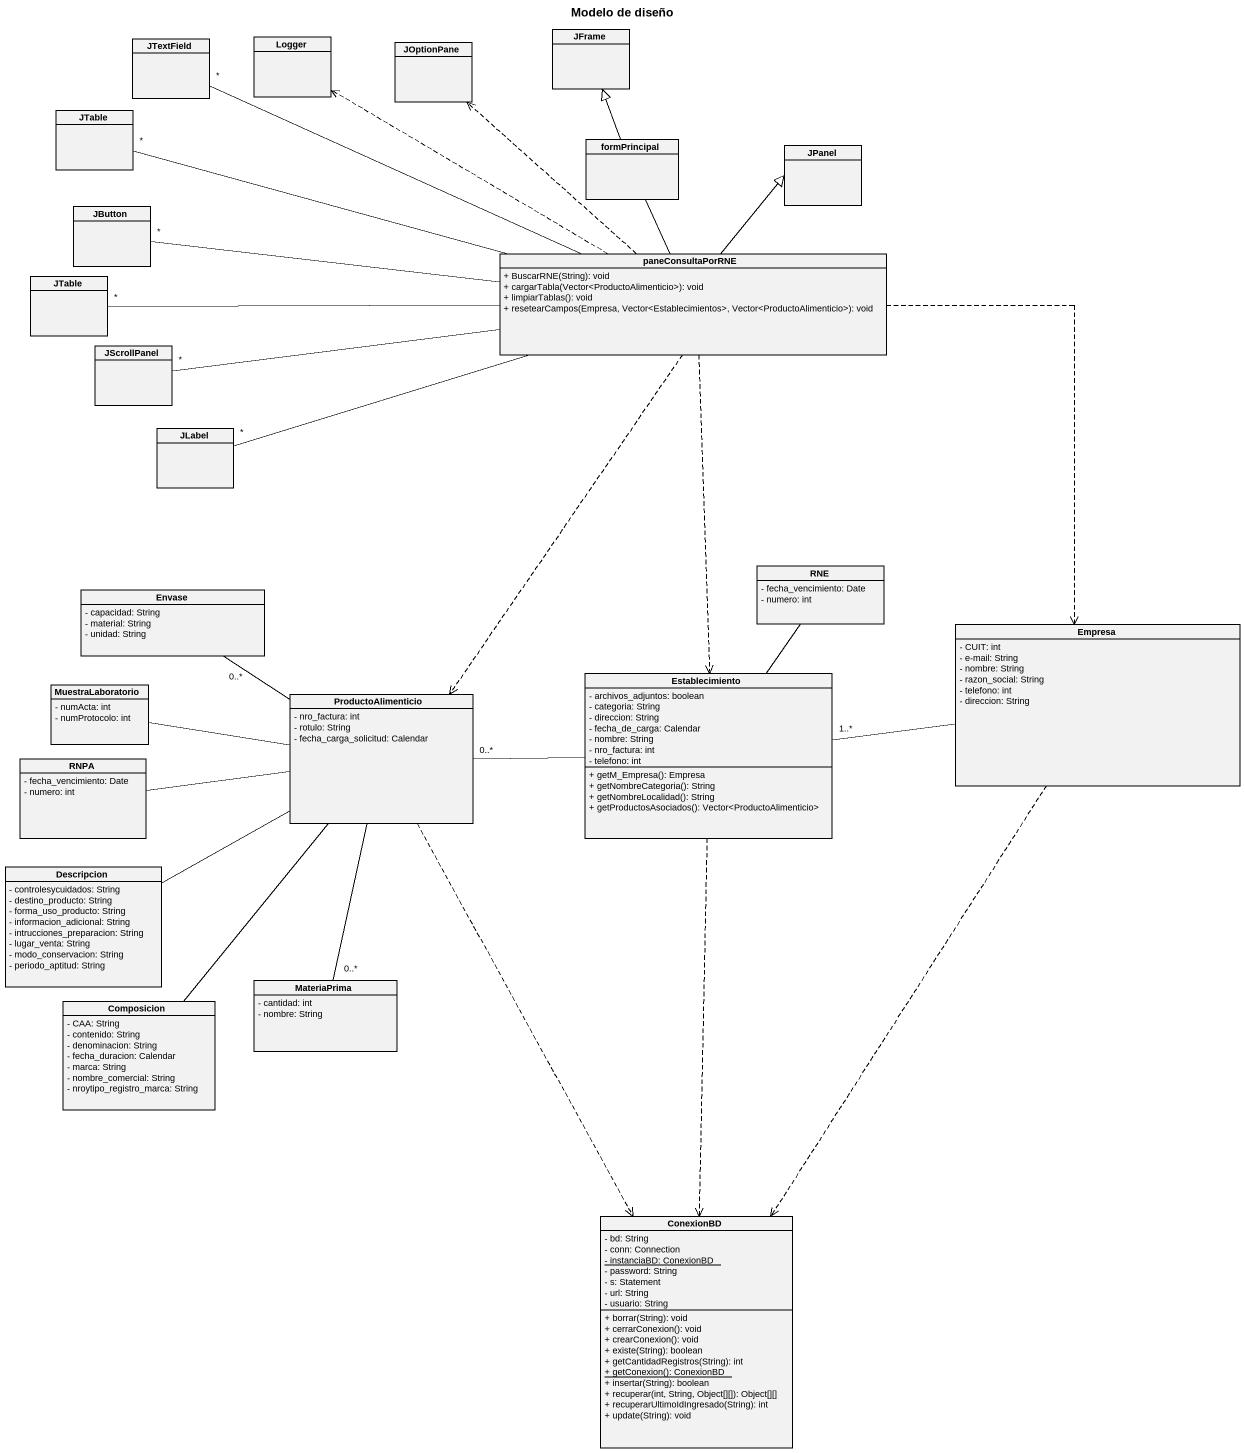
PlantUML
@startuml
title Modelo de diseño
hide circle
hide empty members
skinparam classAttributeIconSize 0
class JTextField
class Logger
class JOptionPane
class JFrame
class JTable
class formPrincipal
class JPanel
class JButton
class paneConsultaPorRNE {
  + BuscarRNE(String): void
  + cargarTabla(Vector<ProductoAlimenticio>): void
  + limpiarTablas(): void
  + resetearCampos(Empresa, Vector<Establecimientos>, Vector<ProductoAlimenticio>): void
}
class "JTable" as JTable_2
class JScrollPanel
class JLabel
class RNE {
  - fecha_vencimiento: Date
  - numero: int
}
class Envase {
  - capacidad: String
  - material: String
  - unidad: String
}
class Empresa {
  - CUIT: int
  - e-mail: String
  - nombre: String
  - razon_social: String
  - telefono: int
  - direccion: String
}
class MuestraLaboratorio {
  - numActa: int
  - numProtocolo: int
}
class Establecimiento {
  - archivos_adjuntos: boolean
  - categoria: String
  - direccion: String
  - fecha_de_carga: Calendar
  - nombre: String
  - nro_factura: int
  - telefono: int
  + getM_Empresa(): Empresa
  + getNombreCategoria(): String
  + getNombreLocalidad(): String
  + getProductosAsociados(): Vector<ProductoAlimenticio>
}
class ProductoAlimenticio {
  - nro_factura: int
  - rotulo: String
  - fecha_carga_solicitud: Calendar
}
class RNPA {
  - fecha_vencimiento: Date
  - numero: int
}
class Descripcion {
  - controlesycuidados: String
  - destino_producto: String
  - forma_uso_producto: String
  - informacion_adicional: String
  - intrucciones_preparacion: String
  - lugar_venta: String
  - modo_conservacion: String
  - periodo_aptitud: String
}
class MateriaPrima {
  - cantidad: int
  - nombre: String
}
class Composicion {
  - CAA: String
  - contenido: String
  - denominacion: String
  - fecha_duracion: Calendar
  - marca: String
  - nombre_comercial: String
  - nroytipo_registro_marca: String
}
class ConexionBD {
  - bd: String
  - conn: Connection
  {static} - instanciaBD: ConexionBD
  - password: String
  - s: Statement
  - url: String
  - usuario: String
  + borrar(String): void
  + cerrarConexion(): void
  + crearConexion(): void
  + existe(String): boolean
  + getCantidadRegistros(String): int
  {static} + getConexion(): ConexionBD
  + insertar(String): boolean
  + recuperar(int, String, Object[][]): Object[][]
  + recuperarUltimoIdIngresado(String): int
  + update(String): void
}
JTable "*" -right- paneConsultaPorRNE
formPrincipal -up-|> JFrame
JButton "*" -right- paneConsultaPorRNE
paneConsultaPorRNE -left- "*" JTextField
paneConsultaPorRNE .left.> Logger
paneConsultaPorRNE .up.> JOptionPane
paneConsultaPorRNE -up- formPrincipal
paneConsultaPorRNE -up-|> JPanel
paneConsultaPorRNE -left- "*" JLabel
paneConsultaPorRNE ..> Empresa
paneConsultaPorRNE ..> Establecimiento
paneConsultaPorRNE ..> ProductoAlimenticio
JTable_2 "*" -right- paneConsultaPorRNE
JScrollPanel "*" -right- paneConsultaPorRNE
RNE -- Establecimiento
Envase "0..*" -- ProductoAlimenticio
Empresa ..> ConexionBD
MuestraLaboratorio -right- ProductoAlimenticio
Establecimiento "1..*" -right- Empresa
Establecimiento -left- "0..*" ProductoAlimenticio
Establecimiento ..> ConexionBD
ProductoAlimenticio ..> ConexionBD
RNPA -right- ProductoAlimenticio
Descripcion -right- ProductoAlimenticio
MateriaPrima "0..*" -up- ProductoAlimenticio
Composicion -up- ProductoAlimenticio
@enduml
